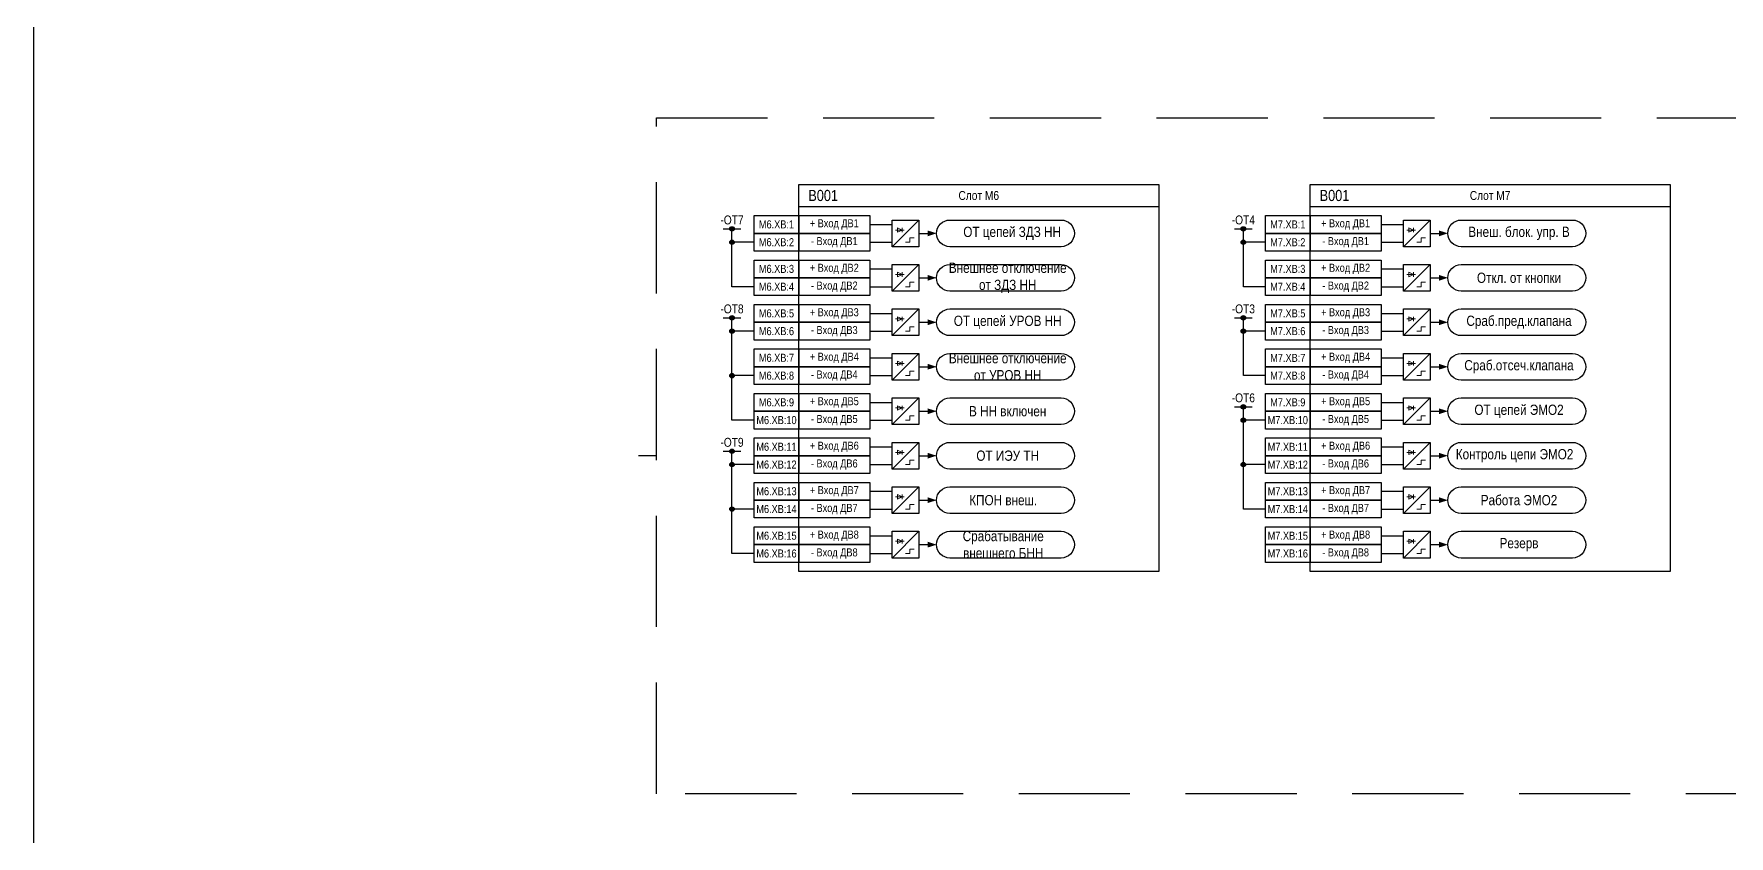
# Model space of a CAD drawing. Header units: millimetres. Extents: x 1657 to 6276, y -558 to 701.
# Drawn here: x 5169 to 5550.2, y 280.5 to 460.8 of the extents above; entities that cross this region are included whole.
import ezdxf

# ---------------------------------------------------------------- set-up
doc = ezdxf.new("R2010")
doc.units = ezdxf.units.MM
doc.linetypes.add('штриховая2', pattern=[0.375, 0.25, -0.125])
doc.layers.add('_ОРЗ_0.3', color=7, linetype='Continuous', lineweight=30)
doc.layers.add('TEXT', color=7, linetype='Continuous', lineweight=25)
doc.layers.add('Основная', color=7, linetype='Continuous')
doc.styles.add('1.8_Gost_RD', font='ARIALN.TTF', dxfattribs={"height": 1.8})
doc.styles.add('2.5_Gost_RD', font='ARIALN.TTF', dxfattribs={"height": 2.5})

# ---------------------------------------------------------------- blocks, each defined once
blk = doc.blocks.new('*U113')
at = {"ltscale": 0.25}
blk.add_line((0, 0), (3, 0), dxfattribs=at)
blk.add_lwpolyline([(2, 0, 1.3, 0, 0), (4, 0, 0, 0, 0)], format="xyseb", dxfattribs=at)
blk = doc.blocks.new('Точка')
at = {"ltscale": 100}
h = blk.add_hatch(color=256, dxfattribs=at)
h.dxf.hatch_style = 1
edge = h.paths.add_edge_path()
edge.add_arc((0, 0), 0.5, 0, 360)
blk.add_circle((0, 0), 0.5, dxfattribs=at)

msp = doc.modelspace()

# ---------------------------------------------------------------- linework, layer by layer
at = {"ltscale": 100}
for p, q in [((5324, 417), (5328, 417)), ((5326, 404), (5326, 417)), ((5439, 417), (5443, 417)), ((5441, 404), (5441, 417)), ((5331, 414), (5326, 414)), ((5446, 414), (5441, 414)), ((5331, 404), (5326, 404)), ((5446, 404), (5441, 404)), ((5324, 397), (5328, 397)), ((5326, 374), (5326, 397)), ((5439, 397), (5443, 397)), ((5441, 384), (5441, 397)), ((5331, 394), (5326, 394)), ((5446, 394), (5441, 394)), ((5331, 384), (5326, 384)), ((5446, 384), (5441, 384)), ((5331, 374), (5326, 374)), ((5439, 377), (5443, 377)), ((5441, 354), (5441, 377)), ((5446, 374), (5441, 374)), ((5309, 366), (5305, 366)), ((5324, 367), (5328, 367)), ((5326, 344), (5326, 367)), ((5331, 364), (5326, 364)), ((5446, 364), (5441, 364)), ((5331, 354), (5326, 354)), ((5446, 354), (5441, 354)), ((5331, 344), (5326, 344))]:
    msp.add_line(p, q, dxfattribs=at)
at = {"lineweight": 13, "ltscale": 0.25}
for p, q in [((5364.25, 417.25), (5364.25, 416.25)), ((5479.25, 417.25), (5479.25, 416.25)), ((5364.25, 407.25), (5364.25, 406.25)), ((5479.25, 407.25), (5479.25, 406.25)), ((5364.25, 397.25), (5364.25, 396.25)), ((5479.25, 397.25), (5479.25, 396.25)), ((5364.25, 387.25), (5364.25, 386.25)), ((5479.25, 387.25), (5479.25, 386.25)), ((5364.25, 377.25), (5364.25, 376.25)), ((5479.25, 377.25), (5479.25, 376.25)), ((5364.25, 367.25), (5364.25, 366.25)), ((5479.25, 367.25), (5479.25, 366.25)), ((5364.25, 357.25), (5364.25, 356.25)), ((5479.25, 357.25), (5479.25, 356.25)), ((5364.25, 347.25), (5364.25, 346.25)), ((5479.25, 347.25), (5479.25, 346.25))]:
    msp.add_line(p, q, dxfattribs=at)
at = {"ltscale": 100}
for points in [[(5169, 696), (5900, 696), (5900, -251), (5169, -251)], [(5331, 420), (5341, 420), (5341, 416), (5331, 416)], [(5341, 420), (5357, 420), (5357, 416), (5341, 416)], [(5446, 420), (5456, 420), (5456, 416), (5446, 416)], [(5456, 420), (5472, 420), (5472, 416), (5456, 416)], [(5331, 416), (5341, 416), (5341, 412), (5331, 412)], [(5341, 416), (5357, 416), (5357, 412), (5341, 412)], [(5446, 416), (5456, 416), (5456, 412), (5446, 412)], [(5456, 416), (5472, 416), (5472, 412), (5456, 412)], [(5331, 410), (5341, 410), (5341, 406), (5331, 406)], [(5341, 410), (5357, 410), (5357, 406), (5341, 406)], [(5446, 410), (5456, 410), (5456, 406), (5446, 406)], [(5456, 410), (5472, 410), (5472, 406), (5456, 406)], [(5331, 406), (5341, 406), (5341, 402), (5331, 402)], [(5341, 406), (5357, 406), (5357, 402), (5341, 402)], [(5446, 406), (5456, 406), (5456, 402), (5446, 402)], [(5456, 406), (5472, 406), (5472, 402), (5456, 402)], [(5331, 400), (5341, 400), (5341, 396), (5331, 396)], [(5341, 400), (5357, 400), (5357, 396), (5341, 396)], [(5446, 400), (5456, 400), (5456, 396), (5446, 396)], [(5456, 400), (5472, 400), (5472, 396), (5456, 396)], [(5331, 396), (5341, 396), (5341, 392), (5331, 392)], [(5341, 396), (5357, 396), (5357, 392), (5341, 392)], [(5446, 396), (5456, 396), (5456, 392), (5446, 392)], [(5456, 396), (5472, 396), (5472, 392), (5456, 392)], [(5331, 390), (5341, 390), (5341, 386), (5331, 386)], [(5341, 390), (5357, 390), (5357, 386), (5341, 386)], [(5446, 390), (5456, 390), (5456, 386), (5446, 386)], [(5456, 390), (5472, 390), (5472, 386), (5456, 386)], [(5331, 386), (5341, 386), (5341, 382), (5331, 382)], [(5341, 386), (5357, 386), (5357, 382), (5341, 382)], [(5446, 386), (5456, 386), (5456, 382), (5446, 382)], [(5456, 386), (5472, 386), (5472, 382), (5456, 382)], [(5331, 380), (5341, 380), (5341, 376), (5331, 376)], [(5341, 380), (5357, 380), (5357, 376), (5341, 376)], [(5446, 380), (5456, 380), (5456, 376), (5446, 376)], [(5456, 380), (5472, 380), (5472, 376), (5456, 376)], [(5331, 376), (5341, 376), (5341, 372), (5331, 372)], [(5341, 376), (5357, 376), (5357, 372), (5341, 372)], [(5446, 376), (5456, 376), (5456, 372), (5446, 372)], [(5456, 376), (5472, 376), (5472, 372), (5456, 372)], [(5331, 370), (5341, 370), (5341, 366), (5331, 366)], [(5341, 370), (5357, 370), (5357, 366), (5341, 366)], [(5446, 370), (5456, 370), (5456, 366), (5446, 366)], [(5456, 370), (5472, 370), (5472, 366), (5456, 366)], [(5331, 366), (5341, 366), (5341, 362), (5331, 362)], [(5341, 366), (5357, 366), (5357, 362), (5341, 362)], [(5446, 366), (5456, 366), (5456, 362), (5446, 362)], [(5456, 366), (5472, 366), (5472, 362), (5456, 362)], [(5331, 360), (5341, 360), (5341, 356), (5331, 356)], [(5341, 360), (5357, 360), (5357, 356), (5341, 356)], [(5446, 360), (5456, 360), (5456, 356), (5446, 356)], [(5456, 360), (5472, 360), (5472, 356), (5456, 356)], [(5331, 356), (5341, 356), (5341, 352), (5331, 352)], [(5341, 356), (5357, 356), (5357, 352), (5341, 352)], [(5446, 356), (5456, 356), (5456, 352), (5446, 352)], [(5456, 356), (5472, 356), (5472, 352), (5456, 352)], [(5331, 350), (5341, 350), (5341, 346), (5331, 346)], [(5341, 350), (5357, 350), (5357, 346), (5341, 346)], [(5446, 350), (5456, 350), (5456, 346), (5446, 346)], [(5456, 350), (5472, 350), (5472, 346), (5456, 346)], [(5331, 346), (5341, 346), (5341, 342), (5331, 342)], [(5341, 346), (5357, 346), (5357, 342), (5341, 342)], [(5446, 346), (5456, 346), (5456, 342), (5446, 342)], [(5456, 346), (5472, 346), (5472, 342), (5456, 342)]]:
    msp.add_lwpolyline(points, close=True, dxfattribs=at)
at = {"linetype": 'штриховая2', "ltscale": 100}
msp.add_lwpolyline([(5309, 442), (5678, 442), (5678, 290), (5309, 290)], close=True, dxfattribs=at)
at = {"ltscale": 100}
for points in [[(5341, 422), (5422, 422)], [(5456, 422), (5537, 422)]]:
    msp.add_lwpolyline(points, dxfattribs=at)
for points in [[(5362, 419), (5368, 419), (5368, 413), (5362, 413)], [(5477, 419), (5483, 419), (5483, 413), (5477, 413)], [(5362, 409), (5368, 409), (5368, 403), (5362, 403)], [(5477, 409), (5483, 409), (5483, 403), (5477, 403)], [(5362, 399), (5368, 399), (5368, 393), (5362, 393)], [(5477, 399), (5483, 399), (5483, 393), (5477, 393)], [(5362, 389), (5368, 389), (5368, 383), (5362, 383)], [(5477, 389), (5483, 389), (5483, 383), (5477, 383)], [(5362, 379), (5368, 379), (5368, 373), (5362, 373)], [(5477, 379), (5483, 379), (5483, 373), (5477, 373)], [(5362, 369), (5368, 369), (5368, 363), (5362, 363)], [(5477, 369), (5483, 369), (5483, 363), (5477, 363)], [(5362, 359), (5368, 359), (5368, 353), (5362, 353)], [(5477, 359), (5483, 359), (5483, 353), (5477, 353)], [(5362, 349), (5368, 349), (5368, 343), (5362, 343)], [(5477, 349), (5483, 349), (5483, 343), (5477, 343)]]:
    msp.add_lwpolyline(points, close=True)
at = {"lineweight": 13, "ltscale": 0.25}
for points in [[(5364.25, 416.75), (5363.25, 417.25), (5363.25, 416.25), (5364.25, 416.75)], [(5479.25, 416.75), (5478.25, 417.25), (5478.25, 416.25), (5479.25, 416.75)], [(5364.25, 406.75), (5363.25, 407.25), (5363.25, 406.25), (5364.25, 406.75)], [(5479.25, 406.75), (5478.25, 407.25), (5478.25, 406.25), (5479.25, 406.75)], [(5364.25, 396.75), (5363.25, 397.25), (5363.25, 396.25), (5364.25, 396.75)], [(5479.25, 396.75), (5478.25, 397.25), (5478.25, 396.25), (5479.25, 396.75)], [(5364.25, 386.75), (5363.25, 387.25), (5363.25, 386.25), (5364.25, 386.75)], [(5479.25, 386.75), (5478.25, 387.25), (5478.25, 386.25), (5479.25, 386.75)], [(5364.25, 376.75), (5363.25, 377.25), (5363.25, 376.25), (5364.25, 376.75)], [(5479.25, 376.75), (5478.25, 377.25), (5478.25, 376.25), (5479.25, 376.75)], [(5364.25, 366.75), (5363.25, 367.25), (5363.25, 366.25), (5364.25, 366.75)], [(5479.25, 366.75), (5478.25, 367.25), (5478.25, 366.25), (5479.25, 366.75)], [(5364.25, 356.75), (5363.25, 357.25), (5363.25, 356.25), (5364.25, 356.75)], [(5479.25, 356.75), (5478.25, 357.25), (5478.25, 356.25), (5479.25, 356.75)], [(5364.25, 346.75), (5363.25, 347.25), (5363.25, 346.25), (5364.25, 346.75)], [(5479.25, 346.75), (5478.25, 347.25), (5478.25, 346.25), (5479.25, 346.75)]]:
    msp.add_lwpolyline(points, dxfattribs=at)
at = {"lineweight": 13, "flags": 128}
for points in [[(5363.5, 417.5, 0, 0, 0), (5363.5, 418, 0.25, 0, 0), (5363.5, 418.5, 0, 0, 0)], [(5364, 417.5, 0, 0, 0), (5364, 418, 0.25, 0, 0), (5364, 418.5, 0, 0, 0)], [(5478.5, 417.5, 0, 0, 0), (5478.5, 418, 0.25, 0, 0), (5478.5, 418.5, 0, 0, 0)], [(5479, 417.5, 0, 0, 0), (5479, 418, 0.25, 0, 0), (5479, 418.5, 0, 0, 0)], [(5363.5, 407.5, 0, 0, 0), (5363.5, 408, 0.25, 0, 0), (5363.5, 408.5, 0, 0, 0)], [(5364, 407.5, 0, 0, 0), (5364, 408, 0.25, 0, 0), (5364, 408.5, 0, 0, 0)], [(5478.5, 407.5, 0, 0, 0), (5478.5, 408, 0.25, 0, 0), (5478.5, 408.5, 0, 0, 0)], [(5479, 407.5, 0, 0, 0), (5479, 408, 0.25, 0, 0), (5479, 408.5, 0, 0, 0)], [(5363.5, 397.5, 0, 0, 0), (5363.5, 398, 0.25, 0, 0), (5363.5, 398.5, 0, 0, 0)], [(5364, 397.5, 0, 0, 0), (5364, 398, 0.25, 0, 0), (5364, 398.5, 0, 0, 0)], [(5478.5, 397.5, 0, 0, 0), (5478.5, 398, 0.25, 0, 0), (5478.5, 398.5, 0, 0, 0)], [(5479, 397.5, 0, 0, 0), (5479, 398, 0.25, 0, 0), (5479, 398.5, 0, 0, 0)], [(5363.5, 387.5, 0, 0, 0), (5363.5, 388, 0.25, 0, 0), (5363.5, 388.5, 0, 0, 0)], [(5364, 387.5, 0, 0, 0), (5364, 388, 0.25, 0, 0), (5364, 388.5, 0, 0, 0)], [(5478.5, 387.5, 0, 0, 0), (5478.5, 388, 0.25, 0, 0), (5478.5, 388.5, 0, 0, 0)], [(5479, 387.5, 0, 0, 0), (5479, 388, 0.25, 0, 0), (5479, 388.5, 0, 0, 0)], [(5363.5, 377.5, 0, 0, 0), (5363.5, 378, 0.25, 0, 0), (5363.5, 378.5, 0, 0, 0)], [(5364, 377.5, 0, 0, 0), (5364, 378, 0.25, 0, 0), (5364, 378.5, 0, 0, 0)], [(5478.5, 377.5, 0, 0, 0), (5478.5, 378, 0.25, 0, 0), (5478.5, 378.5, 0, 0, 0)], [(5479, 377.5, 0, 0, 0), (5479, 378, 0.25, 0, 0), (5479, 378.5, 0, 0, 0)], [(5363.5, 367.5, 0, 0, 0), (5363.5, 368, 0.25, 0, 0), (5363.5, 368.5, 0, 0, 0)], [(5364, 367.5, 0, 0, 0), (5364, 368, 0.25, 0, 0), (5364, 368.5, 0, 0, 0)], [(5478.5, 367.5, 0, 0, 0), (5478.5, 368, 0.25, 0, 0), (5478.5, 368.5, 0, 0, 0)], [(5479, 367.5, 0, 0, 0), (5479, 368, 0.25, 0, 0), (5479, 368.5, 0, 0, 0)], [(5363.5, 357.5, 0, 0, 0), (5363.5, 358, 0.25, 0, 0), (5363.5, 358.5, 0, 0, 0)], [(5364, 357.5, 0, 0, 0), (5364, 358, 0.25, 0, 0), (5364, 358.5, 0, 0, 0)], [(5478.5, 357.5, 0, 0, 0), (5478.5, 358, 0.25, 0, 0), (5478.5, 358.5, 0, 0, 0)], [(5479, 357.5, 0, 0, 0), (5479, 358, 0.25, 0, 0), (5479, 358.5, 0, 0, 0)], [(5363.5, 347.5, 0, 0, 0), (5363.5, 348, 0.25, 0, 0), (5363.5, 348.5, 0, 0, 0)], [(5364, 347.5, 0, 0, 0), (5364, 348, 0.25, 0, 0), (5364, 348.5, 0, 0, 0)], [(5478.5, 347.5, 0, 0, 0), (5478.5, 348, 0.25, 0, 0), (5478.5, 348.5, 0, 0, 0)], [(5479, 347.5, 0, 0, 0), (5479, 348, 0.25, 0, 0), (5479, 348.5, 0, 0, 0)]]:
    msp.add_lwpolyline(points, format="xyseb", dxfattribs=at)
at = {"ltscale": 100}
for points in [[(5375, 413, -1), (5375, 419), (5400, 419, -1), (5400, 413)], [(5490, 413, -1), (5490, 419), (5515, 419, -1), (5515, 413)], [(5375, 403, -1), (5375, 409), (5400, 409, -1), (5400, 403)], [(5490, 403, -1), (5490, 409), (5515, 409, -1), (5515, 403)], [(5375, 393, -1), (5375, 399), (5400, 399, -1), (5400, 393)], [(5490, 393, -1), (5490, 399), (5515, 399, -1), (5515, 393)], [(5375, 383, -1), (5375, 389), (5400, 389, -1), (5400, 383)], [(5490, 383, -1), (5490, 389), (5515, 389, -1), (5515, 383)], [(5375, 373, -1), (5375, 379), (5400, 379, -1), (5400, 373)], [(5490, 373, -1), (5490, 379), (5515, 379, -1), (5515, 373)], [(5375, 363, -1), (5375, 369), (5400, 369, -1), (5400, 363)], [(5490, 363, -1), (5490, 369), (5515, 369, -1), (5515, 363)], [(5375, 353, -1), (5375, 359), (5400, 359, -1), (5400, 353)], [(5490, 353, -1), (5490, 359), (5515, 359, -1), (5515, 353)], [(5375, 343, -1), (5375, 349), (5400, 349, -1), (5400, 343)], [(5490, 343, -1), (5490, 349), (5515, 349, -1), (5515, 343)]]:
    msp.add_lwpolyline(points, format="xyb", close=True, dxfattribs=at)
at = {"layer": '_ОРЗ_0.3', "ltscale": 100}
for points in [[(5341, 427), (5422, 427), (5422, 340), (5341, 340)], [(5456, 427), (5537, 427), (5537, 340), (5456, 340)]]:
    msp.add_lwpolyline(points, close=True, dxfattribs=at)
at = {"layer": 'Основная', "color": 0}
for p, q in [((5357, 418), (5362, 418)), ((5472, 418), (5477, 418)), ((5357, 414), (5362, 414)), ((5472, 414), (5477, 414)), ((5357, 408), (5362, 408)), ((5472, 408), (5477, 408)), ((5357, 404), (5362, 404)), ((5472, 404), (5477, 404)), ((5357, 398), (5362, 398)), ((5472, 398), (5477, 398)), ((5357, 394), (5362, 394)), ((5472, 394), (5477, 394)), ((5357, 388), (5362, 388)), ((5472, 388), (5477, 388)), ((5357, 384), (5362, 384)), ((5472, 384), (5477, 384)), ((5357, 378), (5362, 378)), ((5472, 378), (5477, 378)), ((5357, 374), (5362, 374)), ((5472, 374), (5477, 374)), ((5357, 368), (5362, 368)), ((5472, 368), (5477, 368)), ((5357, 364), (5362, 364)), ((5472, 364), (5477, 364)), ((5357, 358), (5362, 358)), ((5472, 358), (5477, 358)), ((5357, 354), (5362, 354)), ((5472, 354), (5477, 354)), ((5357, 348), (5362, 348)), ((5472, 348), (5477, 348)), ((5357, 344), (5362, 344)), ((5472, 344), (5477, 344))]:
    msp.add_line(p, q, dxfattribs=at)
at = {"layer": 'Основная', "ltscale": 0.25}
for p, q in [((5368, 419), (5362, 413)), ((5483, 419), (5477, 413)), ((5368, 409), (5362, 403)), ((5483, 409), (5477, 403)), ((5368, 399), (5362, 393)), ((5483, 399), (5477, 393)), ((5368, 389), (5362, 383)), ((5483, 389), (5477, 383)), ((5368, 379), (5362, 373)), ((5483, 379), (5477, 373)), ((5368, 369), (5362, 363)), ((5483, 369), (5477, 363)), ((5368, 359), (5362, 353)), ((5483, 359), (5477, 353)), ((5368, 349), (5362, 343)), ((5483, 349), (5477, 343))]:
    msp.add_line(p, q, dxfattribs=at)
at = {"layer": 'Основная', "color": 0, "lineweight": 13}
for p, q in [((5362.75, 416.75), (5364.75, 416.75)), ((5477.75, 416.75), (5479.75, 416.75)), ((5362.75, 406.75), (5364.75, 406.75)), ((5477.75, 406.75), (5479.75, 406.75)), ((5362.75, 396.75), (5364.75, 396.75)), ((5477.75, 396.75), (5479.75, 396.75)), ((5362.75, 386.75), (5364.75, 386.75)), ((5477.75, 386.75), (5479.75, 386.75)), ((5362.75, 376.75), (5364.75, 376.75)), ((5477.75, 376.75), (5479.75, 376.75)), ((5362.75, 366.75), (5364.75, 366.75)), ((5477.75, 366.75), (5479.75, 366.75)), ((5362.75, 356.75), (5364.75, 356.75)), ((5477.75, 356.75), (5479.75, 356.75)), ((5362.75, 346.75), (5364.75, 346.75)), ((5477.75, 346.75), (5479.75, 346.75))]:
    msp.add_line(p, q, dxfattribs=at)
for p, q in [((5365, 414), (5366, 414)), ((5366, 415), (5367, 415)), ((5366, 414), (5366, 415)), ((5480, 414), (5481, 414)), ((5481, 415), (5482, 415)), ((5481, 414), (5481, 415)), ((5366, 405), (5367, 405)), ((5366, 404), (5366, 405)), ((5481, 405), (5482, 405)), ((5481, 404), (5481, 405)), ((5365, 404), (5366, 404)), ((5480, 404), (5481, 404)), ((5365, 394), (5366, 394)), ((5366, 395), (5367, 395)), ((5366, 394), (5366, 395)), ((5480, 394), (5481, 394)), ((5481, 395), (5482, 395)), ((5481, 394), (5481, 395)), ((5365, 384), (5366, 384)), ((5366, 385), (5367, 385)), ((5366, 384), (5366, 385)), ((5480, 384), (5481, 384)), ((5481, 385), (5482, 385)), ((5481, 384), (5481, 385)), ((5365, 374), (5366, 374)), ((5366, 375), (5367, 375)), ((5366, 374), (5366, 375)), ((5480, 374), (5481, 374)), ((5481, 375), (5482, 375)), ((5481, 374), (5481, 375)), ((5365, 364), (5366, 364)), ((5366, 365), (5367, 365)), ((5366, 364), (5366, 365)), ((5480, 364), (5481, 364)), ((5481, 365), (5482, 365)), ((5481, 364), (5481, 365)), ((5366, 355), (5367, 355)), ((5366, 354), (5366, 355)), ((5481, 355), (5482, 355)), ((5481, 354), (5481, 355)), ((5365, 354), (5366, 354)), ((5480, 354), (5481, 354)), ((5365, 344), (5366, 344)), ((5366, 345), (5367, 345)), ((5366, 344), (5366, 345)), ((5480, 344), (5481, 344)), ((5481, 345), (5482, 345)), ((5481, 344), (5481, 345))]:
    msp.add_line(p, q, dxfattribs=at).dxf.unprotected_set("ltscale", 0)

# ---------------------------------------------------------------- block references
at = {"ltscale": 100}
for p in [(5326, 417), (5441, 417), (5326, 414), (5441, 414), (5326, 397), (5441, 397), (5326, 394), (5441, 394), (5326, 384), (5441, 377), (5441, 374), (5326, 367), (5326, 364), (5441, 364), (5326, 354)]:
    msp.add_blockref('Точка', p, dxfattribs=at)
at = {"ltscale": 0.35}
for p in [(5368, 416), (5483, 416), (5368, 406), (5483, 406), (5368, 396), (5483, 396), (5368, 386), (5483, 386), (5368, 376), (5483, 376), (5368, 366), (5483, 366), (5368, 356), (5483, 356), (5368, 346), (5483, 346)]:
    msp.add_blockref('*U113', p, dxfattribs=at)

# ---------------------------------------------------------------- texts
at = {"ltscale": 100, "attachment_point": 5}
for s, insert, char_height, width, style in [('B001', (5346.5, 424.5), 2.5, 11, '2.5_Gost_RD'), ('Слот М6', (5381.5, 424.5), 2, 81, '1.8_Gost_RD'), ('B001', (5461.5, 424.5), 2.5, 11, '2.5_Gost_RD'), ('Слот М7', (5496.5, 424.5), 2, 81, '1.8_Gost_RD'), ('-ОТ7', (5326, 419), 2, 81, '1.8_Gost_RD'), ('-ОТ4', (5441, 419), 2, 81, '1.8_Gost_RD'), ('М6.XB:1', (5336, 418), 1.8, 10, '1.8_Gost_RD'), ('+ Вход ДВ1', (5349, 418), 1.8, 16, '1.8_Gost_RD'), ('ОТ цепей ЗДЗ НН', (5389, 416), 2.3, 31, '2.5_Gost_RD'), ('М7.XB:1', (5451, 418), 1.8, 10, '1.8_Gost_RD'), ('+ Вход ДВ1', (5464, 418), 1.8, 16, '1.8_Gost_RD'), ('М6.XB:2', (5336, 414), 1.8, 10, '1.8_Gost_RD'), ('- Вход ДВ1', (5349, 414), 1.8, 16, '1.8_Gost_RD'), ('М7.XB:2', (5451, 414), 1.8, 10, '1.8_Gost_RD'), ('- Вход ДВ1', (5464, 414), 1.8, 16, '1.8_Gost_RD'), ('М6.XB:3', (5336, 408), 1.8, 10, '1.8_Gost_RD'), ('+ Вход ДВ2', (5349, 408), 1.8, 16, '1.8_Gost_RD'), ('Внешнее отключение от ЗДЗ НН', (5388, 406), 2.3, 28.7717, '2.5_Gost_RD'), ('М7.XB:3', (5451, 408), 1.8, 10, '1.8_Gost_RD'), ('+ Вход ДВ2', (5464, 408), 1.8, 16, '1.8_Gost_RD'), ('М6.XB:4', (5336, 404), 1.8, 10, '1.8_Gost_RD'), ('- Вход ДВ2', (5349, 404), 1.8, 16, '1.8_Gost_RD'), ('М7.XB:4', (5451, 404), 1.8, 10, '1.8_Gost_RD'), ('- Вход ДВ2', (5464, 404), 1.8, 16, '1.8_Gost_RD'), ('-ОТ8', (5326, 399), 2, 81, '1.8_Gost_RD'), ('М6.XB:5', (5336, 398), 1.8, 10, '1.8_Gost_RD'), ('+ Вход ДВ3', (5349, 398), 1.8, 16, '1.8_Gost_RD'), ('ОТ цепей УРОВ НН', (5388, 396), 2.3, 31, '2.5_Gost_RD'), ('-ОТ3', (5441, 399), 2, 81, '1.8_Gost_RD'), ('М7.XB:5', (5451, 398), 1.8, 10, '1.8_Gost_RD'), ('+ Вход ДВ3', (5464, 398), 1.8, 16, '1.8_Gost_RD'), ('\\A1;Сраб.пред.клапана', (5503, 396), 2.3, 31, '2.5_Gost_RD'), ('М6.XB:6', (5336, 394), 1.8, 10, '1.8_Gost_RD'), ('- Вход ДВ3', (5349, 394), 1.8, 16, '1.8_Gost_RD'), ('М7.XB:6', (5451, 394), 1.8, 10, '1.8_Gost_RD'), ('- Вход ДВ3', (5464, 394), 1.8, 16, '1.8_Gost_RD'), ('М6.XB:7', (5336, 388), 1.8, 10, '1.8_Gost_RD'), ('+ Вход ДВ4', (5349, 388), 1.8, 16, '1.8_Gost_RD'), ('Внешнее отключение от УРОВ НН', (5388, 386), 2.3, 29.0175, '2.5_Gost_RD'), ('М7.XB:7', (5451, 388), 1.8, 10, '1.8_Gost_RD'), ('+ Вход ДВ4', (5464, 388), 1.8, 16, '1.8_Gost_RD'), ('- Вход ДВ4', (5349, 384), 1.8, 16, '1.8_Gost_RD'), ('- Вход ДВ4', (5464, 384), 1.8, 16, '1.8_Gost_RD'), ('\\A1;Сраб.отсеч.клапана', (5503, 386), 2.3, 31, '2.5_Gost_RD'), ('М6.XB:8', (5336, 384), 1.8, 10, '1.8_Gost_RD'), ('М7.XB:8', (5451, 384), 1.8, 10, '1.8_Gost_RD'), ('М6.XB:9', (5336, 378), 1.8, 10, '1.8_Gost_RD'), ('+ Вход ДВ5', (5349, 378), 1.8, 16, '1.8_Gost_RD'), ('-ОТ6', (5441, 379), 2, 81, '1.8_Gost_RD'), ('М7.XB:9', (5451, 378), 1.8, 10, '1.8_Gost_RD'), ('+ Вход ДВ5', (5464, 378), 1.8, 16, '1.8_Gost_RD'), ('М6.XB:10', (5336, 374), 1.8, 10, '1.8_Gost_RD'), ('- Вход ДВ5', (5349, 374), 1.8, 16, '1.8_Gost_RD'), ('В НН включен', (5388, 376), 2.3, 28, '2.5_Gost_RD'), ('М7.XB:10', (5451, 374), 1.8, 10, '1.8_Gost_RD'), ('- Вход ДВ5', (5464, 374), 1.8, 16, '1.8_Gost_RD'), ('-ОТ9', (5326, 369), 2, 81, '1.8_Gost_RD'), ('М6.XB:11', (5336, 368), 1.8, 10, '1.8_Gost_RD'), ('+ Вход ДВ6', (5349, 368), 1.8, 16, '1.8_Gost_RD'), ('ОТ ИЭУ ТН', (5388, 366), 2.3, 31, '2.5_Gost_RD'), ('М7.XB:11', (5451, 368), 1.8, 10, '1.8_Gost_RD'), ('+ Вход ДВ6', (5464, 368), 1.8, 16, '1.8_Gost_RD'), ('М6.XB:12', (5336, 364), 1.8, 10, '1.8_Gost_RD'), ('- Вход ДВ6', (5349, 364), 1.8, 16, '1.8_Gost_RD'), ('М7.XB:12', (5451, 364), 1.8, 10, '1.8_Gost_RD'), ('- Вход ДВ6', (5464, 364), 1.8, 16, '1.8_Gost_RD'), ('М6.XB:13', (5336, 358), 1.8, 10, '1.8_Gost_RD'), ('+ Вход ДВ7', (5349, 358), 1.8, 16, '1.8_Gost_RD'), ('М7.XB:13', (5451, 358), 1.8, 10, '1.8_Gost_RD'), ('+ Вход ДВ7', (5464, 358), 1.8, 16, '1.8_Gost_RD'), ('М6.XB:14', (5336, 354), 1.8, 10, '1.8_Gost_RD'), ('- Вход ДВ7', (5349, 354), 1.8, 16, '1.8_Gost_RD'), ('КПОН внеш.', (5387, 356), 2.3, 31, '2.5_Gost_RD'), ('М7.XB:14', (5451, 354), 1.8, 10, '1.8_Gost_RD'), ('- Вход ДВ7', (5464, 354), 1.8, 16, '1.8_Gost_RD'), ('М6.XB:15', (5336, 348), 1.8, 10, '1.8_Gost_RD'), ('+ Вход ДВ8', (5349, 348), 1.8, 16, '1.8_Gost_RD'), ('Срабатывание внешнего БНН', (5387, 346), 2.3, 30.2779, '2.5_Gost_RD'), ('М7.XB:15', (5451, 348), 1.8, 10, '1.8_Gost_RD'), ('+ Вход ДВ8', (5464, 348), 1.8, 16, '1.8_Gost_RD'), ('М6.XB:16', (5336, 344), 1.8, 10, '1.8_Gost_RD'), ('- Вход ДВ8', (5349, 344), 1.8, 16, '1.8_Gost_RD'), ('М7.XB:16', (5451, 344), 1.8, 10, '1.8_Gost_RD'), ('- Вход ДВ8', (5464, 344), 1.8, 16, '1.8_Gost_RD')]:
    msp.add_mtext(s, dxfattribs=dict(at, insert=insert, char_height=char_height, width=width, style=style))
at = {"layer": 'TEXT', "ltscale": 100, "char_height": 2.3, "attachment_point": 5, "style": '2.5_Gost_RD'}
for s, insert, width in [('Внеш. блок. упр. В', (5503, 416), 31), ('Откл. от кнопки', (5503, 406), 31), ('ОТ цепей ЭМО2', (5503, 376), 31), ('Контроль цепи ЭМО2', (5502, 366), 28), ('Работа ЭМО2', (5503, 356), 31), ('Резерв', (5503, 346), 31)]:
    msp.add_mtext(s, dxfattribs=dict(at, insert=insert, width=width))

doc.saveas('drawing.dxf')
